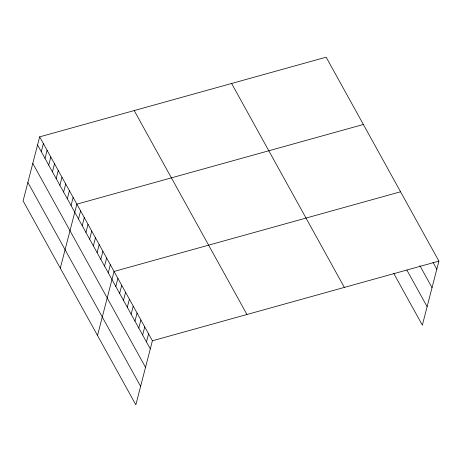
<?xml version="1.0" encoding="UTF-8"?>
<svg xmlns="http://www.w3.org/2000/svg" width="462" height="462" viewBox="0 0 462 462"><rect width="100%" height="100%" fill="white"/><g stroke="black" fill="none" stroke-linecap="round" stroke-linejoin="round"><path stroke-width="0.69" d="M39.657 136.856L23.1 200.883L135.84 404.816L152.396 340.789L39.657 136.856L326.16 57.184L438.9 261.117L422.343 325.144L393.768 273.458M41.285 151.675L43.382 143.59M45.01 158.402L47.101 150.317M48.729 165.13L50.82 157.045M52.449 171.864L54.539 163.773M56.168 178.592L58.258 170.507M59.893 185.32L61.983 177.235M63.612 192.053L65.702 183.963M67.331 198.781L69.421 190.696M71.05 205.509L73.14 197.424M60.303 268.179L76.865 204.152L363.363 124.48M78.494 218.971L80.584 210.886M82.213 225.699L84.303 217.614M85.932 232.426L88.023 224.341M89.651 239.16L91.742 231.075M93.376 245.888L95.467 237.803M97.095 252.616L99.186 244.531M100.814 259.349L102.905 251.264M104.533 266.077L106.624 257.992M108.258 272.805L110.349 264.72M97.511 335.481L114.068 271.448L400.571 191.776M115.806 286.469L117.902 278.384M119.641 293.405L121.731 285.32M123.475 300.34L125.566 292.25M127.31 307.27L129.4 299.185M131.139 314.206L133.235 306.121M134.973 321.136L137.064 313.051M138.808 328.072L140.898 319.987M142.643 335.008L144.733 326.923M146.471 341.938L148.568 333.853M152.396 340.789L438.9 261.117M432.975 262.266L436.809 269.202M419.837 265.598L432.034 287.664M406.907 270.126L427.113 306.681M231.612 83.478L344.352 287.404M134.205 110.568L246.945 314.495M37.566 144.941L150.306 348.874M32.79 163.404L145.53 367.336M27.876 182.426L140.615 386.353"/></g></svg>
